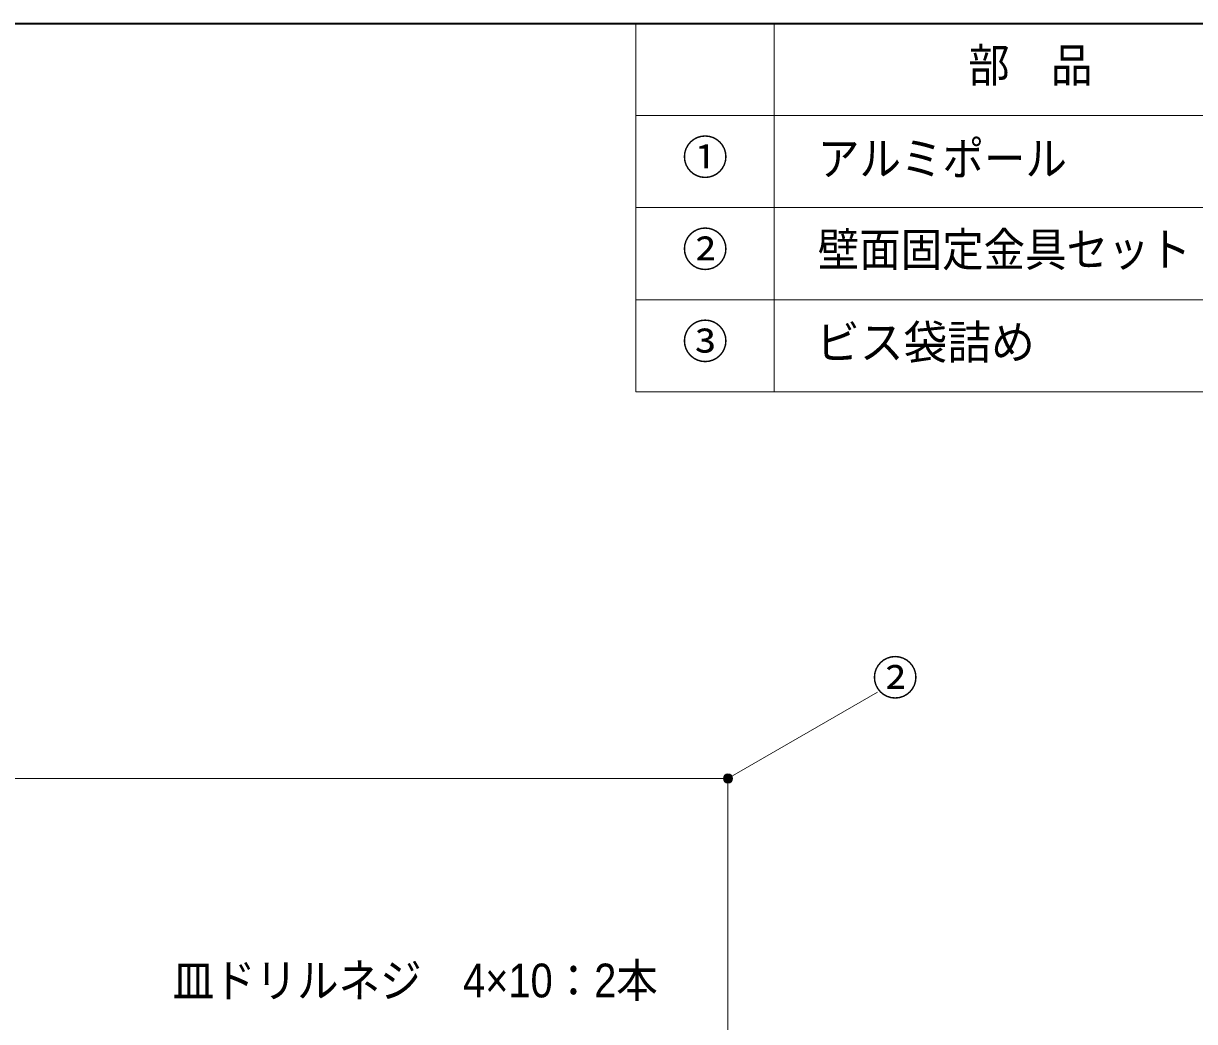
# Model space of a CAD drawing. Units: millimetres on the paper. Extents: x -396 to 396, y -304 to 304.
# Drawn here: x -265.2 to -138.1, y 168.6 to 277 of the extents above; entities that cross this region are included whole.
import ezdxf
from ezdxf.enums import TextEntityAlignment as Align

# ---------------------------------------------------------------- set-up
doc = ezdxf.new("R2010")
doc.units = ezdxf.units.MM
doc.layers.add('0-3_1図面枠', color=7, linetype='Continuous', lineweight=20)
doc.layers.add('0-4_2寸法-3', color=7, linetype='Continuous', lineweight=15)
doc.styles.add('ＭＳ Ｐゴシック', font='')
doc.styles.get('ＭＳ Ｐゴシック').set_extended_font_data('MS PGothic')

# ---------------------------------------------------------------- blocks, each defined once
blk = doc.blocks.new('グループ-2')
at = {"layer": '0-3_1図面枠', "lineweight": 35}
blk.add_lwpolyline([(-190, 277), (190, 277), (190, -277), (-190, -277)], close=True, dxfattribs=at)
blk = doc.blocks.new('図面枠')
at = {"layer": '0-3_1図面枠'}
blk.add_blockref('グループ-2', (0, 0), dxfattribs=at)
blk = doc.blocks.new('グループ-8')
at = {"layer": '0-3_1図面枠', "lineweight": 15}
for p, q in [((-5, 277), (-5, 237)), ((-20, 267), (190, 267)), ((-20, 257), (190, 257)), ((-20, 247), (190, 247))]:
    blk.add_line(p, q, dxfattribs=at)
blk.add_lwpolyline([(-20, 277), (190, 277), (190, 237), (-20, 237)], close=True, dxfattribs=at)
blk = doc.blocks.new('グループ-9')
at = {"layer": '0-3_1図面枠'}
blk.add_blockref('グループ-8', (0, 0), dxfattribs=at)
at = {"layer": '0-3_1図面枠', "style": 'ＭＳ Ｐゴシック'}
for s, height, width, p in [('部\u3000品', 3.666, 0.9, (16.071, 269.527)), ('アルミポール', 3.669, 0.9, (-0.23, 259.393)), ('壁面固定金具セット', 3.666, 0.9, (-0.25, 249.517)), ('ビス袋詰め', 3.666, 0.95, (-0.443, 239.449))]:
    blk.add_text(s, height=height, dxfattribs=dict(at, width=width)).set_placement(p, align=Align.BOTTOM_LEFT)
for s, p in [('①', (-14.978, 259.527)), ('②', (-14.978, 249.527)), ('③', (-14.978, 239.527))]:
    blk.add_text(s, height=3.666, dxfattribs=at).set_placement(p, align=Align.BOTTOM_LEFT)

msp = doc.modelspace()

# ---------------------------------------------------------------- hatches: boundary and pattern name
at = {"layer": '0-4_2寸法-3'}
msp.add_hatch(color=256, dxfattribs=at).paths.add_polyline_path([(-188.249, 195, 1), (-189.251, 195, 1)])

# ---------------------------------------------------------------- linework, layer by layer
msp.add_line((-188.75, 195), (-172.528, 204.366), dxfattribs=at)
msp.add_lwpolyline([(-328.75, 195), (-188.75, 195), (-188.75, 125), (-328.75, 125)], close=True, dxfattribs=at)
msp.add_circle((-188.75, 195), 0.501, dxfattribs=at)

# ---------------------------------------------------------------- block references
at = {"layer": '0-3_1図面枠'}
for name in ['図面枠', 'グループ-9']:
    msp.add_blockref(name, (-178.75, 0), dxfattribs=at)

# ---------------------------------------------------------------- texts
at = {"layer": '0-4_2寸法-3', "style": 'ＭＳ Ｐゴシック'}
msp.add_text('②', height=3.666, dxfattribs=at).set_placement((-173.101, 202.993), align=Align.BOTTOM_LEFT)
at = {"layer": '0-4_2寸法-3', "style": 'ＭＳ Ｐゴシック', "width": 0.9}
msp.add_text('皿ドリルネジ\u30004×10：2本', height=3.669, dxfattribs=at).set_placement((-249.038, 170.129), align=Align.BOTTOM_LEFT)

doc.saveas('drawing.dxf')
